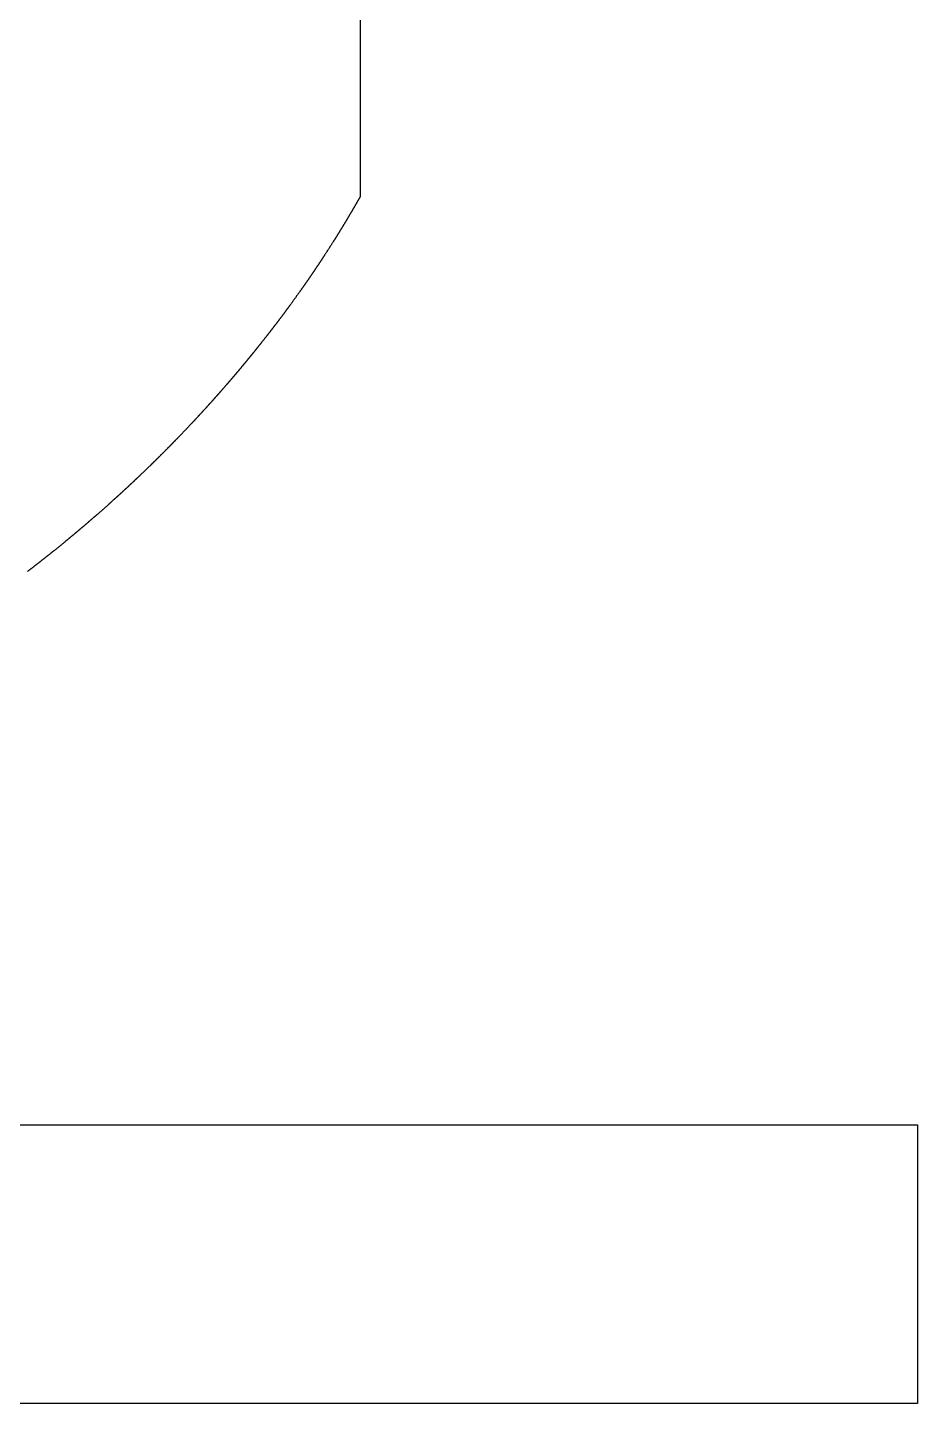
# Model space of a CAD drawing. Header units: millimetres. Extents: x 0 to 2438, y 0 to 1219.
# Drawn here: x 804.54 to 823.7, y 63.87 to 93.5 of the extents above; entities that cross this region are included whole.
import ezdxf

# ---------------------------------------------------------------- set-up
doc = ezdxf.new("R2010")
doc.units = ezdxf.units.MM
doc.layers.add('CUT', color=7, linetype='Continuous')

msp = doc.modelspace()

# ---------------------------------------------------------------- linework, layer by layer
at = {"layer": 'CUT'}
msp.add_lwpolyline([(811.7, 110.407), (811.7, 89.859), (811.697, 89.854), (811.694, 89.849), (811.691, 89.844), (811.688, 89.839), (811.686, 89.833), (811.683, 89.828), (811.68, 89.823), (811.677, 89.818), (811.674, 89.813), (811.671, 89.808), (811.668, 89.803), (811.665, 89.798), (811.662, 89.793), (811.66, 89.788), (811.657, 89.783), (811.654, 89.778), (811.651, 89.773), (811.648, 89.768), (811.645, 89.762), (811.642, 89.757), (811.639, 89.752), (811.636, 89.747), (811.633, 89.742), (811.63, 89.737), (811.628, 89.732), (811.625, 89.727), (811.622, 89.722), (811.619, 89.717), (811.616, 89.712), (811.613, 89.707), (811.61, 89.702), (811.607, 89.697), (811.604, 89.692), (811.601, 89.687), (811.598, 89.682), (811.595, 89.676), (811.593, 89.671), (811.59, 89.666), (811.587, 89.661), (811.584, 89.656), (811.581, 89.651), (811.578, 89.646), (811.575, 89.641), (811.572, 89.636), (811.569, 89.631), (811.566, 89.626), (811.563, 89.621), (811.56, 89.616), (811.557, 89.611), (811.554, 89.606), (811.551, 89.601), (811.548, 89.596), (811.546, 89.591), (811.543, 89.586), (811.54, 89.581), (811.537, 89.575), (811.534, 89.57), (811.531, 89.565), (811.528, 89.56), (811.525, 89.555), (811.522, 89.55), (811.519, 89.545), (811.516, 89.54), (811.513, 89.535), (811.51, 89.53), (811.507, 89.525), (811.504, 89.52), (811.501, 89.515), (811.498, 89.51), (811.495, 89.505), (811.492, 89.5), (811.489, 89.495), (811.486, 89.49), (811.483, 89.485), (811.48, 89.48), (811.477, 89.475), (811.474, 89.47), (811.471, 89.465), (811.468, 89.46), (811.466, 89.455), (811.463, 89.45), (811.46, 89.445), (811.457, 89.44), (811.454, 89.435), (811.451, 89.43), (811.448, 89.425), (811.445, 89.42), (811.442, 89.415), (811.439, 89.41), (811.436, 89.405), (811.433, 89.4), (811.43, 89.395), (811.427, 89.39), (811.424, 89.385), (811.421, 89.379), (811.418, 89.374), (811.415, 89.369), (811.412, 89.364), (811.409, 89.359), (811.406, 89.354), (811.403, 89.349), (811.4, 89.344), (811.397, 89.339), (811.394, 89.334), (811.391, 89.329), (811.388, 89.324), (811.385, 89.319), (811.382, 89.314), (811.379, 89.309), (811.376, 89.304), (811.373, 89.299), (811.369, 89.294), (811.366, 89.289), (811.363, 89.284), (811.36, 89.279), (811.357, 89.274), (811.354, 89.269), (811.351, 89.264), (811.348, 89.259), (811.345, 89.254), (811.342, 89.249), (811.339, 89.244), (811.336, 89.239), (811.333, 89.234), (811.33, 89.229), (811.327, 89.225), (811.324, 89.22), (811.321, 89.215), (811.318, 89.21), (811.315, 89.205), (811.312, 89.2), (811.309, 89.195), (811.306, 89.19), (811.303, 89.185), (811.3, 89.18), (811.297, 89.175), (811.294, 89.17), (811.291, 89.165), (811.287, 89.16), (811.284, 89.155), (811.281, 89.15), (811.278, 89.145), (811.275, 89.14), (811.272, 89.135), (811.269, 89.13), (811.266, 89.125), (811.263, 89.12), (811.26, 89.115), (811.257, 89.11), (811.254, 89.105), (811.251, 89.1), (811.248, 89.095), (811.245, 89.09), (811.242, 89.085), (811.238, 89.08), (811.235, 89.075), (811.232, 89.07), (811.229, 89.065), (811.226, 89.06), (811.223, 89.055), (811.22, 89.05), (811.217, 89.045), (811.214, 89.04), (811.211, 89.036), (811.208, 89.031), (811.205, 89.026), (811.202, 89.021), (811.198, 89.016), (811.195, 89.011), (811.192, 89.006), (811.189, 89.001), (811.186, 88.996), (811.183, 88.991), (811.18, 88.986), (811.177, 88.981), (811.174, 88.976), (811.171, 88.971), (811.167, 88.966), (811.164, 88.961), (811.161, 88.956), (811.158, 88.951), (811.155, 88.946), (811.152, 88.942), (811.149, 88.936), (811.146, 88.931), (811.142, 88.926), (811.139, 88.921), (811.136, 88.917), (811.134, 88.913), (811.131, 88.908), (811.128, 88.903), (811.124, 88.897), (811.119, 88.889), (811.113, 88.879), (811.106, 88.869), (811.099, 88.858), (811.093, 88.848), (811.087, 88.838), (811.081, 88.829), (811.074, 88.819), (811.068, 88.809), (811.062, 88.8), (811.056, 88.79), (811.05, 88.78), (811.043, 88.77), (811.037, 88.761), (811.031, 88.751), (811.025, 88.741), (811.019, 88.732), (811.012, 88.722), (811.006, 88.712), (811, 88.702), (810.993, 88.693), (810.987, 88.683), (810.981, 88.673), (810.975, 88.664), (810.969, 88.654), (810.962, 88.645), (810.956, 88.635), (810.95, 88.625), (810.943, 88.614), (810.936, 88.604), (810.93, 88.594), (810.924, 88.586), (810.92, 88.58), (810.917, 88.575), (810.915, 88.571), (810.912, 88.567), (810.909, 88.563), (810.906, 88.558), (810.903, 88.553), (810.899, 88.548), (810.896, 88.543), (810.893, 88.539), (810.89, 88.534), (810.887, 88.529), (810.884, 88.524), (810.881, 88.52), (810.878, 88.515), (810.874, 88.51), (810.871, 88.505), (810.868, 88.501), (810.865, 88.496), (810.862, 88.491), (810.859, 88.486), (810.856, 88.482), (810.852, 88.477), (810.849, 88.472), (810.846, 88.467), (810.843, 88.463), (810.84, 88.458), (810.837, 88.453), (810.834, 88.448), (810.83, 88.444), (810.827, 88.439), (810.824, 88.434), (810.821, 88.429), (810.818, 88.425), (810.815, 88.42), (810.811, 88.415), (810.808, 88.41), (810.805, 88.406), (810.802, 88.401), (810.799, 88.396), (810.796, 88.391), (810.793, 88.387), (810.789, 88.382), (810.786, 88.377), (810.783, 88.372), (810.78, 88.368), (810.777, 88.363), (810.774, 88.358), (810.77, 88.353), (810.767, 88.349), (810.764, 88.344), (810.761, 88.339), (810.758, 88.334), (810.754, 88.33), (810.751, 88.325), (810.748, 88.32), (810.745, 88.316), (810.742, 88.311), (810.739, 88.306), (810.735, 88.301), (810.732, 88.297), (810.729, 88.292), (810.726, 88.287), (810.723, 88.282), (810.719, 88.278), (810.716, 88.273), (810.713, 88.268), (810.71, 88.264), (810.707, 88.259), (810.703, 88.254), (810.7, 88.249), (810.697, 88.245), (810.694, 88.24), (810.691, 88.235), (810.688, 88.231), (810.684, 88.226), (810.681, 88.221), (810.678, 88.216), (810.675, 88.212), (810.671, 88.207), (810.668, 88.202), (810.665, 88.198), (810.662, 88.193), (810.659, 88.188), (810.655, 88.183), (810.652, 88.179), (810.649, 88.174), (810.646, 88.169), (810.643, 88.165), (810.639, 88.16), (810.636, 88.155), (810.633, 88.151), (810.63, 88.146), (810.627, 88.141), (810.623, 88.136), (810.62, 88.132), (810.617, 88.127), (810.614, 88.122), (810.61, 88.118), (810.607, 88.113), (810.604, 88.108), (810.601, 88.104), (810.597, 88.099), (810.594, 88.094), (810.591, 88.089), (810.588, 88.085), (810.585, 88.08), (810.581, 88.075), (810.578, 88.071), (810.575, 88.066), (810.572, 88.061), (810.568, 88.057), (810.565, 88.052), (810.562, 88.047), (810.559, 88.043), (810.555, 88.038), (810.552, 88.033), (810.549, 88.029), (810.546, 88.024), (810.542, 88.019), (810.539, 88.014), (810.536, 88.01), (810.533, 88.005), (810.529, 88), (810.526, 87.996), (810.523, 87.991), (810.52, 87.986), (810.516, 87.982), (810.513, 87.977), (810.51, 87.972), (810.507, 87.968), (810.503, 87.963), (810.5, 87.958), (810.497, 87.954), (810.494, 87.949), (810.49, 87.944), (810.487, 87.94), (810.484, 87.935), (810.48, 87.93), (810.477, 87.926), (810.474, 87.921), (810.471, 87.916), (810.467, 87.912), (810.464, 87.907), (810.461, 87.902), (810.458, 87.898), (810.454, 87.893), (810.451, 87.888), (810.448, 87.884), (810.444, 87.879), (810.441, 87.875), (810.438, 87.87), (810.434, 87.865), (810.431, 87.86), (810.428, 87.855), (810.425, 87.851), (810.422, 87.847), (810.419, 87.843), (810.416, 87.839), (810.412, 87.833), (810.406, 87.825), (810.399, 87.816), (810.392, 87.806), (810.385, 87.796), (810.379, 87.786), (810.372, 87.777), (810.366, 87.768), (810.359, 87.759), (810.353, 87.75), (810.346, 87.741), (810.34, 87.731), (810.333, 87.722), (810.326, 87.713), (810.32, 87.704), (810.313, 87.695), (810.307, 87.685), (810.3, 87.676), (810.293, 87.667), (810.287, 87.658), (810.28, 87.649), (810.274, 87.64), (810.267, 87.63), (810.26, 87.621), (810.254, 87.612), (810.247, 87.603), (810.241, 87.594), (810.234, 87.585), (810.227, 87.576), (810.22, 87.566), (810.213, 87.556), (810.206, 87.547), (810.201, 87.539), (810.196, 87.533), (810.193, 87.529), (810.19, 87.525), (810.187, 87.521), (810.184, 87.517), (810.181, 87.512), (810.178, 87.508), (810.174, 87.503), (810.171, 87.498), (810.167, 87.494), (810.164, 87.489), (810.161, 87.485), (810.158, 87.48), (810.154, 87.476), (810.151, 87.471), (810.148, 87.467), (810.144, 87.462), (810.141, 87.458), (810.138, 87.453), (810.134, 87.449), (810.131, 87.444), (810.128, 87.44), (810.124, 87.435), (810.121, 87.431), (810.118, 87.426), (810.114, 87.422), (810.111, 87.417), (810.108, 87.413), (810.104, 87.408), (810.101, 87.404), (810.098, 87.399), (810.094, 87.395), (810.091, 87.39), (810.088, 87.386), (810.084, 87.381), (810.081, 87.377), (810.078, 87.372), (810.074, 87.368), (810.071, 87.363), (810.068, 87.359), (810.064, 87.354), (810.061, 87.35), (810.058, 87.345), (810.054, 87.341), (810.051, 87.336), (810.048, 87.332), (810.044, 87.327), (810.041, 87.323), (810.038, 87.318), (810.034, 87.314), (810.031, 87.309), (810.028, 87.305), (810.024, 87.3), (810.021, 87.296), (810.017, 87.291), (810.014, 87.287), (810.011, 87.282), (810.007, 87.278), (810.004, 87.274), (810.001, 87.269), (809.997, 87.265), (809.994, 87.26), (809.991, 87.256), (809.987, 87.251), (809.984, 87.247), (809.98, 87.242), (809.977, 87.238), (809.974, 87.233), (809.97, 87.229), (809.967, 87.224), (809.964, 87.22), (809.96, 87.215), (809.957, 87.211), (809.953, 87.206), (809.95, 87.202), (809.947, 87.197), (809.943, 87.193), (809.94, 87.189), (809.937, 87.184), (809.933, 87.18), (809.93, 87.175), (809.926, 87.171), (809.923, 87.166), (809.92, 87.162), (809.916, 87.157), (809.913, 87.153), (809.91, 87.148), (809.906, 87.144), (809.903, 87.14), (809.899, 87.135), (809.896, 87.131), (809.893, 87.126), (809.889, 87.122), (809.886, 87.117), (809.882, 87.113), (809.879, 87.108), (809.876, 87.104), (809.872, 87.099), (809.869, 87.095), (809.865, 87.091), (809.862, 87.086), (809.859, 87.082), (809.855, 87.077), (809.852, 87.073), (809.848, 87.068), (809.845, 87.064), (809.842, 87.059), (809.838, 87.055), (809.835, 87.051), (809.831, 87.046), (809.828, 87.042), (809.825, 87.037), (809.821, 87.033), (809.818, 87.028), (809.814, 87.024), (809.811, 87.019), (809.807, 87.015), (809.804, 87.011), (809.801, 87.006), (809.797, 87.002), (809.794, 86.997), (809.79, 86.993), (809.787, 86.988), (809.784, 86.984), (809.78, 86.98), (809.777, 86.975), (809.773, 86.971), (809.77, 86.966), (809.766, 86.962), (809.763, 86.957), (809.76, 86.953), (809.756, 86.949), (809.753, 86.944), (809.749, 86.94), (809.746, 86.935), (809.742, 86.931), (809.739, 86.926), (809.736, 86.922), (809.732, 86.918), (809.729, 86.913), (809.725, 86.909), (809.722, 86.904), (809.718, 86.9), (809.715, 86.896), (809.711, 86.891), (809.708, 86.887), (809.705, 86.882), (809.701, 86.878), (809.698, 86.873), (809.694, 86.869), (809.691, 86.865), (809.687, 86.86), (809.684, 86.856), (809.68, 86.851), (809.677, 86.847), (809.674, 86.843), (809.67, 86.839), (809.667, 86.834), (809.664, 86.83), (809.66, 86.825), (809.655, 86.819), (809.65, 86.813), (809.644, 86.806), (809.639, 86.799), (809.634, 86.792), (809.629, 86.785), (809.623, 86.779), (809.618, 86.772), (809.613, 86.766), (809.608, 86.759), (809.603, 86.753), (809.598, 86.746), (809.592, 86.74), (809.587, 86.733), (809.582, 86.726), (809.577, 86.72), (809.572, 86.713), (809.566, 86.707), (809.561, 86.7), (809.556, 86.694), (809.551, 86.687), (809.545, 86.68), (809.54, 86.674), (809.535, 86.667), (809.53, 86.661), (809.525, 86.655), (809.52, 86.648), (809.514, 86.641), (809.508, 86.634), (809.503, 86.627), (809.497, 86.62), (809.493, 86.615), (809.49, 86.612), (809.489, 86.609), (809.487, 86.608), (809.486, 86.607), (809.485, 86.605), (809.483, 86.603), (809.481, 86.6), (809.479, 86.598), (809.478, 86.596), (809.476, 86.593), (809.474, 86.591), (809.472, 86.589), (809.471, 86.587), (809.469, 86.585), (809.467, 86.583), (809.466, 86.581), (809.464, 86.578), (809.462, 86.576), (809.46, 86.574), (809.459, 86.572), (809.457, 86.57), (809.455, 86.568), (809.453, 86.566), (809.452, 86.563), (809.45, 86.561), (809.448, 86.559), (809.446, 86.557), (809.445, 86.555), (809.443, 86.553), (809.441, 86.55), (809.439, 86.548), (809.438, 86.546), (809.436, 86.544), (809.434, 86.542), (809.432, 86.54), (809.431, 86.538), (809.429, 86.535), (809.427, 86.533), (809.426, 86.531), (809.424, 86.529), (809.422, 86.527), (809.42, 86.525), (809.419, 86.522), (809.417, 86.52), (809.415, 86.518), (809.413, 86.516), (809.412, 86.514), (809.41, 86.512), (809.408, 86.51), (809.406, 86.507), (809.405, 86.505), (809.403, 86.503), (809.401, 86.501), (809.399, 86.499), (809.398, 86.497), (809.396, 86.494), (809.394, 86.492), (809.392, 86.49), (809.391, 86.488), (809.389, 86.486), (809.387, 86.484), (809.385, 86.482), (809.384, 86.479), (809.382, 86.477), (809.38, 86.475), (809.378, 86.473), (809.377, 86.471), (809.375, 86.469), (809.373, 86.466), (809.371, 86.464), (809.37, 86.462), (809.368, 86.46), (809.366, 86.458), (809.364, 86.456), (809.363, 86.454), (809.361, 86.451), (809.359, 86.449), (809.357, 86.447), (809.356, 86.445), (809.354, 86.443), (809.352, 86.441), (809.35, 86.439), (809.349, 86.436), (809.347, 86.434), (809.345, 86.432), (809.343, 86.43), (809.342, 86.428), (809.34, 86.426), (809.338, 86.424), (809.336, 86.421), (809.335, 86.419), (809.333, 86.417), (809.331, 86.415), (809.329, 86.413), (809.328, 86.411), (809.326, 86.409), (809.324, 86.406), (809.322, 86.404), (809.321, 86.402), (809.319, 86.4), (809.317, 86.398), (809.315, 86.396), (809.314, 86.394), (809.312, 86.391), (809.31, 86.389), (809.308, 86.387), (809.307, 86.385), (809.305, 86.383), (809.303, 86.381), (809.301, 86.379), (809.3, 86.376), (809.298, 86.374), (809.296, 86.372), (809.294, 86.37), (809.293, 86.368), (809.291, 86.366), (809.289, 86.364), (809.287, 86.361), (809.285, 86.359), (809.284, 86.357), (809.282, 86.355), (809.28, 86.353), (809.278, 86.351), (809.277, 86.349), (809.275, 86.346), (809.273, 86.344), (809.271, 86.342), (809.27, 86.34), (809.268, 86.338), (809.266, 86.336), (809.264, 86.334), (809.263, 86.331), (809.261, 86.329), (809.259, 86.327), (809.257, 86.325), (809.256, 86.323), (809.254, 86.321), (809.252, 86.319), (809.25, 86.316), (809.248, 86.314), (809.247, 86.312), (809.245, 86.31), (809.243, 86.308), (809.241, 86.306), (809.24, 86.304), (809.238, 86.302), (809.236, 86.299), (809.234, 86.297), (809.233, 86.295), (809.231, 86.293), (809.229, 86.291), (809.227, 86.289), (809.225, 86.287), (809.224, 86.284), (809.222, 86.282), (809.22, 86.28), (809.219, 86.278), (809.217, 86.277), (809.215, 86.274), (809.213, 86.272), (809.21, 86.268), (809.207, 86.264), (809.203, 86.259), (809.199, 86.255), (809.195, 86.25), (809.192, 86.246), (809.188, 86.242), (809.185, 86.238), (809.181, 86.233), (809.178, 86.229), (809.174, 86.225), (809.171, 86.22), (809.167, 86.216), (809.164, 86.212), (809.16, 86.208), (809.156, 86.203), (809.153, 86.199), (809.149, 86.195), (809.146, 86.191), (809.142, 86.186), (809.139, 86.182), (809.135, 86.178), (809.131, 86.174), (809.128, 86.169), (809.124, 86.165), (809.121, 86.161), (809.117, 86.157), (809.114, 86.152), (809.11, 86.148), (809.106, 86.143), (809.102, 86.139), (809.099, 86.135), (809.097, 86.133), (809.095, 86.131), (809.094, 86.129), (809.092, 86.127), (809.091, 86.125), (809.089, 86.123), (809.087, 86.121), (809.085, 86.118), (809.083, 86.116), (809.082, 86.114), (809.08, 86.112), (809.078, 86.11), (809.076, 86.108), (809.074, 86.106), (809.073, 86.104), (809.071, 86.101), (809.069, 86.099), (809.067, 86.097), (809.066, 86.095), (809.064, 86.093), (809.062, 86.091), (809.06, 86.089), (809.058, 86.087), (809.057, 86.085), (809.055, 86.082), (809.053, 86.08), (809.051, 86.078), (809.049, 86.076), (809.048, 86.074), (809.046, 86.072), (809.044, 86.07), (809.042, 86.068), (809.04, 86.065), (809.039, 86.063), (809.037, 86.061), (809.035, 86.059), (809.033, 86.057), (809.032, 86.055), (809.03, 86.053), (809.028, 86.051), (809.026, 86.049), (809.024, 86.046), (809.023, 86.044), (809.021, 86.042), (809.019, 86.04), (809.017, 86.038), (809.015, 86.036), (809.014, 86.034), (809.012, 86.032), (809.01, 86.029), (809.008, 86.027), (809.006, 86.025), (809.005, 86.023), (809.003, 86.021), (809.001, 86.019), (808.999, 86.017), (808.997, 86.015), (808.996, 86.013), (808.994, 86.01), (808.992, 86.008), (808.99, 86.006), (808.988, 86.004), (808.987, 86.002), (808.985, 86), (808.983, 85.998), (808.981, 85.996), (808.979, 85.994), (808.978, 85.991), (808.976, 85.989), (808.974, 85.987), (808.972, 85.985), (808.97, 85.983), (808.969, 85.981), (808.967, 85.979), (808.965, 85.977), (808.963, 85.975), (808.961, 85.972), (808.96, 85.97), (808.958, 85.968), (808.956, 85.966), (808.954, 85.964), (808.952, 85.962), (808.951, 85.96), (808.949, 85.958), (808.947, 85.956), (808.945, 85.953), (808.943, 85.951), (808.942, 85.949), (808.94, 85.947), (808.938, 85.945), (808.936, 85.943), (808.934, 85.941), (808.933, 85.939), (808.931, 85.937), (808.929, 85.934), (808.927, 85.932), (808.925, 85.93), (808.924, 85.928), (808.922, 85.926), (808.92, 85.924), (808.918, 85.922), (808.916, 85.92), (808.915, 85.918), (808.913, 85.916), (808.911, 85.913), (808.909, 85.911), (808.907, 85.909), (808.906, 85.907), (808.904, 85.905), (808.902, 85.903), (808.9, 85.901), (808.898, 85.899), (808.897, 85.897), (808.895, 85.894), (808.893, 85.892), (808.891, 85.89), (808.889, 85.888), (808.887, 85.886), (808.886, 85.884), (808.884, 85.882), (808.882, 85.88), (808.88, 85.878), (808.878, 85.876), (808.877, 85.873), (808.875, 85.871), (808.873, 85.869), (808.871, 85.867), (808.869, 85.865), (808.868, 85.863), (808.866, 85.861), (808.864, 85.859), (808.862, 85.857), (808.86, 85.855), (808.858, 85.852), (808.857, 85.85), (808.855, 85.848), (808.853, 85.846), (808.851, 85.844), (808.849, 85.842), (808.848, 85.84), (808.846, 85.838), (808.844, 85.836), (808.842, 85.834), (808.84, 85.831), (808.839, 85.829), (808.837, 85.827), (808.835, 85.825), (808.833, 85.823), (808.831, 85.821), (808.83, 85.819), (808.828, 85.817), (808.826, 85.815), (808.824, 85.812), (808.822, 85.81), (808.82, 85.808), (808.819, 85.806), (808.817, 85.805), (808.816, 85.803), (808.814, 85.801), (808.811, 85.798), (808.807, 85.793), (808.802, 85.787), (808.796, 85.78), (808.79, 85.773), (808.784, 85.766), (808.778, 85.76), (808.773, 85.754), (808.768, 85.748), (808.762, 85.742), (808.757, 85.735), (808.751, 85.729), (808.746, 85.723), (808.74, 85.717), (808.735, 85.71), (808.73, 85.704), (808.724, 85.698), (808.719, 85.692), (808.713, 85.686), (808.708, 85.679), (808.702, 85.673), (808.697, 85.667), (808.691, 85.661), (808.686, 85.654), (808.68, 85.648), (808.675, 85.642), (808.67, 85.636), (808.664, 85.63), (808.658, 85.623), (808.653, 85.617), (808.647, 85.61), (808.641, 85.604), (808.637, 85.598), (808.632, 85.594), (808.629, 85.589), (808.625, 85.586), (808.622, 85.582), (808.618, 85.578), (808.615, 85.574), (808.611, 85.57), (808.607, 85.565), (808.604, 85.561), (808.6, 85.557), (808.596, 85.553), (808.593, 85.549), (808.589, 85.545), (808.585, 85.541), (808.582, 85.537), (808.578, 85.532), (808.574, 85.528), (808.571, 85.524), (808.567, 85.52), (808.563, 85.516), (808.56, 85.512), (808.556, 85.508), (808.552, 85.504), (808.549, 85.499), (808.545, 85.495), (808.541, 85.491), (808.538, 85.487), (808.534, 85.483), (808.53, 85.479), (808.527, 85.475), (808.523, 85.471), (808.519, 85.467), (808.516, 85.462), (808.512, 85.458), (808.508, 85.454), (808.504, 85.45), (808.501, 85.446), (808.497, 85.442), (808.493, 85.438), (808.49, 85.434), (808.486, 85.43), (808.482, 85.426), (808.479, 85.421), (808.475, 85.417), (808.471, 85.413), (808.468, 85.409), (808.464, 85.405), (808.46, 85.401), (808.457, 85.397), (808.453, 85.393), (808.449, 85.389), (808.445, 85.385), (808.442, 85.38), (808.438, 85.376), (808.434, 85.372), (808.431, 85.368), (808.427, 85.364), (808.423, 85.36), (808.42, 85.356), (808.416, 85.352), (808.412, 85.348), (808.408, 85.344), (808.405, 85.34), (808.401, 85.335), (808.397, 85.331), (808.394, 85.327), (808.39, 85.323), (808.386, 85.319), (808.383, 85.315), (808.379, 85.311), (808.375, 85.307), (808.371, 85.303), (808.368, 85.299), (808.364, 85.295), (808.36, 85.291), (808.357, 85.286), (808.353, 85.282), (808.349, 85.278), (808.345, 85.274), (808.342, 85.27), (808.338, 85.266), (808.334, 85.262), (808.331, 85.258), (808.327, 85.254), (808.323, 85.25), (808.319, 85.246), (808.316, 85.242), (808.312, 85.238), (808.308, 85.234), (808.304, 85.229), (808.301, 85.225), (808.297, 85.221), (808.293, 85.217), (808.29, 85.213), (808.286, 85.209), (808.282, 85.205), (808.278, 85.201), (808.275, 85.197), (808.271, 85.193), (808.267, 85.189), (808.263, 85.185), (808.26, 85.181), (808.256, 85.177), (808.252, 85.173), (808.248, 85.169), (808.245, 85.165), (808.241, 85.16), (808.237, 85.156), (808.234, 85.152), (808.23, 85.148), (808.226, 85.144), (808.222, 85.14), (808.219, 85.136), (808.215, 85.132), (808.211, 85.128), (808.207, 85.124), (808.204, 85.12), (808.2, 85.116), (808.196, 85.112), (808.192, 85.108), (808.189, 85.104), (808.185, 85.1), (808.181, 85.096), (808.177, 85.092), (808.174, 85.088), (808.17, 85.084), (808.166, 85.08), (808.162, 85.076), (808.159, 85.071), (808.155, 85.067), (808.151, 85.063), (808.147, 85.059), (808.143, 85.055), (808.14, 85.051), (808.136, 85.047), (808.132, 85.043), (808.128, 85.039), (808.125, 85.035), (808.121, 85.031), (808.117, 85.027), (808.113, 85.023), (808.11, 85.019), (808.106, 85.015), (808.102, 85.011), (808.098, 85.007), (808.095, 85.003), (808.091, 84.999), (808.087, 84.995), (808.083, 84.991), (808.08, 84.987), (808.076, 84.983), (808.072, 84.979), (808.068, 84.975), (808.064, 84.97), (808.06, 84.966), (808.057, 84.963), (808.054, 84.959), (808.05, 84.956), (808.047, 84.952), (808.042, 84.947), (808.035, 84.94), (808.028, 84.932), (808.02, 84.923), (808.012, 84.915), (808.004, 84.906), (807.996, 84.898), (807.989, 84.891), (807.981, 84.883), (807.974, 84.875), (807.966, 84.867), (807.959, 84.859), (807.951, 84.851), (807.944, 84.843), (807.936, 84.835), (807.928, 84.827), (807.921, 84.819), (807.913, 84.811), (807.906, 84.803), (807.898, 84.795), (807.891, 84.787), (807.883, 84.779), (807.875, 84.771), (807.868, 84.764), (807.86, 84.756), (807.853, 84.748), (807.845, 84.74), (807.838, 84.732), (807.83, 84.724), (807.822, 84.716), (807.813, 84.707), (807.806, 84.699), (807.799, 84.692), (807.794, 84.687), (807.791, 84.683), (807.787, 84.68), (807.784, 84.677), (807.781, 84.673), (807.777, 84.669), (807.773, 84.665), (807.769, 84.661), (807.765, 84.657), (807.761, 84.653), (807.758, 84.649), (807.754, 84.645), (807.75, 84.641), (807.746, 84.638), (807.742, 84.634), (807.739, 84.63), (807.735, 84.626), (807.731, 84.622), (807.727, 84.618), (807.723, 84.614), (807.72, 84.61), (807.716, 84.606), (807.712, 84.602), (807.708, 84.598), (807.704, 84.594), (807.7, 84.591), (807.697, 84.587), (807.693, 84.583), (807.689, 84.579), (807.685, 84.575), (807.681, 84.571), (807.678, 84.567), (807.674, 84.563), (807.67, 84.559), (807.666, 84.555), (807.662, 84.552), (807.658, 84.548), (807.655, 84.544), (807.651, 84.54), (807.647, 84.536), (807.643, 84.532), (807.639, 84.528), (807.636, 84.524), (807.632, 84.52), (807.628, 84.516), (807.624, 84.513), (807.62, 84.509), (807.616, 84.505), (807.613, 84.501), (807.609, 84.497), (807.605, 84.493), (807.601, 84.489), (807.597, 84.485), (807.593, 84.481), (807.59, 84.477), (807.586, 84.474), (807.582, 84.47), (807.578, 84.466), (807.574, 84.462), (807.57, 84.458), (807.567, 84.454), (807.563, 84.45), (807.559, 84.446), (807.555, 84.443), (807.551, 84.439), (807.547, 84.435), (807.543, 84.431), (807.54, 84.427), (807.536, 84.423), (807.532, 84.419), (807.528, 84.415), (807.524, 84.411), (807.52, 84.408), (807.517, 84.404), (807.513, 84.4), (807.509, 84.396), (807.505, 84.392), (807.501, 84.388), (807.497, 84.384), (807.493, 84.381), (807.49, 84.377), (807.486, 84.373), (807.482, 84.369), (807.478, 84.365), (807.474, 84.361), (807.47, 84.357), (807.466, 84.353), (807.463, 84.35), (807.459, 84.346), (807.455, 84.342), (807.451, 84.338), (807.447, 84.334), (807.443, 84.33), (807.439, 84.326), (807.436, 84.323), (807.432, 84.319), (807.428, 84.315), (807.424, 84.311), (807.42, 84.307), (807.416, 84.303), (807.412, 84.299), (807.409, 84.296), (807.405, 84.292), (807.401, 84.288), (807.397, 84.284), (807.393, 84.28), (807.389, 84.276), (807.385, 84.272), (807.381, 84.269), (807.378, 84.265), (807.374, 84.261), (807.37, 84.257), (807.366, 84.253), (807.362, 84.249), (807.358, 84.245), (807.354, 84.242), (807.35, 84.238), (807.347, 84.234), (807.343, 84.23), (807.339, 84.226), (807.335, 84.222), (807.331, 84.219), (807.327, 84.215), (807.323, 84.211), (807.319, 84.207), (807.315, 84.203), (807.312, 84.199), (807.308, 84.196), (807.304, 84.192), (807.3, 84.188), (807.296, 84.184), (807.292, 84.18), (807.288, 84.176), (807.284, 84.173), (807.28, 84.169), (807.277, 84.165), (807.273, 84.161), (807.269, 84.157), (807.265, 84.153), (807.261, 84.15), (807.257, 84.146), (807.253, 84.142), (807.249, 84.138), (807.245, 84.134), (807.241, 84.13), (807.238, 84.127), (807.234, 84.123), (807.23, 84.119), (807.226, 84.115), (807.222, 84.111), (807.218, 84.108), (807.214, 84.104), (807.21, 84.1), (807.206, 84.096), (807.202, 84.092), (807.199, 84.088), (807.195, 84.085), (807.192, 84.082), (807.188, 84.078), (807.183, 84.073), (807.176, 84.067), (807.169, 84.059), (807.16, 84.051), (807.152, 84.043), (807.144, 84.035), (807.136, 84.027), (807.128, 84.02), (807.12, 84.013), (807.113, 84.005), (807.105, 83.997), (807.097, 83.99), (807.089, 83.982), (807.081, 83.975), (807.073, 83.967), (807.066, 83.96), (807.058, 83.952), (807.05, 83.944), (807.042, 83.937), (807.034, 83.929), (807.026, 83.922), (807.018, 83.914), (807.011, 83.907), (807.003, 83.899), (806.995, 83.892), (806.987, 83.884), (806.979, 83.877), (806.972, 83.869), (806.963, 83.862), (806.955, 83.853), (806.946, 83.845), (806.939, 83.838), (806.932, 83.832), (806.927, 83.827), (806.923, 83.823), (806.919, 83.82), (806.916, 83.817), (806.912, 83.813), (806.909, 83.809), (806.904, 83.806), (806.9, 83.802), (806.896, 83.798), (806.892, 83.794), (806.888, 83.79), (806.885, 83.787), (806.881, 83.783), (806.877, 83.779), (806.873, 83.776), (806.869, 83.772), (806.865, 83.768), (806.861, 83.764), (806.857, 83.761), (806.853, 83.757), (806.849, 83.753), (806.845, 83.749), (806.841, 83.746), (806.837, 83.742), (806.833, 83.738), (806.829, 83.735), (806.825, 83.731), (806.821, 83.727), (806.817, 83.723), (806.813, 83.72), (806.81, 83.716), (806.806, 83.712), (806.802, 83.709), (806.798, 83.705), (806.794, 83.701), (806.79, 83.697), (806.786, 83.694), (806.782, 83.69), (806.778, 83.686), (806.774, 83.683), (806.77, 83.679), (806.766, 83.675), (806.762, 83.671), (806.758, 83.668), (806.754, 83.664), (806.75, 83.66), (806.746, 83.657), (806.742, 83.653), (806.738, 83.649), (806.734, 83.645), (806.73, 83.642), (806.726, 83.638), (806.722, 83.634), (806.718, 83.631), (806.714, 83.627), (806.71, 83.623), (806.706, 83.62), (806.702, 83.616), (806.698, 83.612), (806.695, 83.608), (806.691, 83.605), (806.687, 83.601), (806.683, 83.597), (806.679, 83.594), (806.675, 83.59), (806.671, 83.586), (806.667, 83.583), (806.663, 83.579), (806.659, 83.575), (806.655, 83.571), (806.651, 83.568), (806.647, 83.564), (806.643, 83.56), (806.639, 83.557), (806.635, 83.553), (806.631, 83.549), (806.627, 83.546), (806.623, 83.542), (806.619, 83.538), (806.615, 83.535), (806.611, 83.531), (806.607, 83.527), (806.603, 83.524), (806.599, 83.52), (806.595, 83.516), (806.591, 83.513), (806.587, 83.509), (806.583, 83.505), (806.579, 83.502), (806.575, 83.498), (806.571, 83.494), (806.567, 83.49), (806.563, 83.487), (806.559, 83.483), (806.555, 83.479), (806.551, 83.476), (806.547, 83.472), (806.543, 83.468), (806.539, 83.465), (806.535, 83.461), (806.531, 83.457), (806.527, 83.454), (806.523, 83.45), (806.519, 83.446), (806.515, 83.443), (806.511, 83.439), (806.507, 83.435), (806.503, 83.432), (806.499, 83.428), (806.495, 83.424), (806.491, 83.421), (806.487, 83.417), (806.483, 83.414), (806.479, 83.41), (806.475, 83.406), (806.471, 83.403), (806.467, 83.399), (806.463, 83.395), (806.459, 83.392), (806.455, 83.388), (806.451, 83.384), (806.447, 83.381), (806.443, 83.377), (806.439, 83.373), (806.435, 83.37), (806.431, 83.366), (806.427, 83.362), (806.423, 83.359), (806.419, 83.355), (806.414, 83.351), (806.41, 83.348), (806.406, 83.344), (806.402, 83.341), (806.398, 83.337), (806.394, 83.333), (806.39, 83.33), (806.386, 83.326), (806.382, 83.322), (806.378, 83.319), (806.374, 83.315), (806.37, 83.311), (806.366, 83.308), (806.362, 83.304), (806.358, 83.301), (806.354, 83.297), (806.35, 83.293), (806.346, 83.29), (806.342, 83.286), (806.338, 83.282), (806.334, 83.279), (806.33, 83.275), (806.326, 83.271), (806.322, 83.268), (806.317, 83.264), (806.313, 83.26), (806.31, 83.257), (806.306, 83.254), (806.303, 83.251), (806.299, 83.247), (806.293, 83.242), (806.287, 83.236), (806.279, 83.229), (806.27, 83.221), (806.261, 83.214), (806.253, 83.206), (806.245, 83.199), (806.237, 83.192), (806.229, 83.185), (806.221, 83.178), (806.213, 83.17), (806.205, 83.163), (806.196, 83.156), (806.188, 83.149), (806.18, 83.142), (806.172, 83.134), (806.164, 83.127), (806.156, 83.12), (806.148, 83.113), (806.14, 83.106), (806.132, 83.099), (806.123, 83.091), (806.115, 83.084), (806.107, 83.077), (806.099, 83.07), (806.091, 83.063), (806.083, 83.056), (806.075, 83.049), (806.066, 83.041), (806.058, 83.034), (806.049, 83.026), (806.041, 83.019), (806.034, 83.013), (806.029, 83.008), (806.024, 83.005), (806.021, 83.001), (806.018, 82.999), (806.014, 82.995), (806.01, 82.992), (806.006, 82.988), (806.001, 82.984), (805.997, 82.981), (805.993, 82.977), (805.989, 82.974), (805.985, 82.97), (805.981, 82.967), (805.977, 82.963), (805.973, 82.96), (805.969, 82.956), (805.965, 82.952), (805.961, 82.949), (805.956, 82.945), (805.952, 82.942), (805.948, 82.938), (805.944, 82.935), (805.94, 82.931), (805.936, 82.928), (805.932, 82.924), (805.928, 82.921), (805.924, 82.917), (805.92, 82.913), (805.916, 82.91), (805.912, 82.906), (805.907, 82.903), (805.903, 82.899), (805.899, 82.896), (805.895, 82.892), (805.891, 82.889), (805.887, 82.885), (805.883, 82.882), (805.879, 82.878), (805.875, 82.875), (805.871, 82.871), (805.867, 82.868), (805.862, 82.864), (805.858, 82.861), (805.854, 82.857), (805.85, 82.853), (805.846, 82.85), (805.842, 82.846), (805.838, 82.843), (805.834, 82.839), (805.83, 82.836), (805.826, 82.832), (805.821, 82.829), (805.817, 82.825), (805.813, 82.822), (805.809, 82.818), (805.805, 82.815), (805.801, 82.811), (805.797, 82.808), (805.793, 82.804), (805.789, 82.801), (805.785, 82.797), (805.78, 82.794), (805.776, 82.79), (805.772, 82.787), (805.768, 82.783), (805.764, 82.78), (805.76, 82.776), (805.756, 82.773), (805.752, 82.769), (805.748, 82.766), (805.743, 82.762), (805.739, 82.759), (805.735, 82.755), (805.731, 82.752), (805.727, 82.748), (805.723, 82.745), (805.719, 82.741), (805.715, 82.738), (805.711, 82.734), (805.706, 82.731), (805.702, 82.727), (805.698, 82.724), (805.694, 82.72), (805.69, 82.717), (805.686, 82.713), (805.682, 82.71), (805.678, 82.706), (805.673, 82.703), (805.669, 82.699), (805.665, 82.696), (805.661, 82.692), (805.657, 82.689), (805.653, 82.685), (805.649, 82.682), (805.645, 82.678), (805.64, 82.675), (805.636, 82.671), (805.632, 82.668), (805.628, 82.664), (805.624, 82.661), (805.62, 82.657), (805.616, 82.654), (805.611, 82.65), (805.607, 82.647), (805.603, 82.644), (805.599, 82.64), (805.595, 82.637), (805.591, 82.633), (805.587, 82.63), (805.583, 82.626), (805.578, 82.623), (805.574, 82.619), (805.57, 82.616), (805.566, 82.612), (805.562, 82.609), (805.558, 82.605), (805.554, 82.602), (805.549, 82.598), (805.545, 82.595), (805.541, 82.591), (805.537, 82.588), (805.533, 82.585), (805.529, 82.581), (805.525, 82.578), (805.52, 82.574), (805.516, 82.571), (805.512, 82.567), (805.508, 82.564), (805.504, 82.56), (805.5, 82.557), (805.495, 82.553), (805.491, 82.55), (805.487, 82.546), (805.483, 82.543), (805.479, 82.54), (805.475, 82.536), (805.471, 82.533), (805.466, 82.529), (805.462, 82.526), (805.458, 82.522), (805.454, 82.519), (805.45, 82.515), (805.446, 82.512), (805.441, 82.508), (805.437, 82.505), (805.433, 82.502), (805.429, 82.498), (805.425, 82.495), (805.421, 82.491), (805.417, 82.488), (805.412, 82.484), (805.408, 82.481), (805.404, 82.477), (805.399, 82.474), (805.395, 82.47), (805.392, 82.467), (805.388, 82.464), (805.385, 82.462), (805.38, 82.458), (805.375, 82.453), (805.367, 82.447), (805.359, 82.44), (805.349, 82.432), (805.339, 82.424), (805.33, 82.417), (805.321, 82.41), (805.313, 82.402), (805.304, 82.395), (805.295, 82.388), (805.287, 82.381), (805.278, 82.374), (805.269, 82.366), (805.26, 82.359), (805.251, 82.352), (805.242, 82.345), (805.233, 82.338), (805.224, 82.33), (805.216, 82.323), (805.207, 82.316), (805.198, 82.309), (805.189, 82.301), (805.18, 82.294), (805.171, 82.287), (805.162, 82.28), (805.153, 82.273), (805.145, 82.266), (805.136, 82.259), (805.127, 82.251), (805.117, 82.243), (805.107, 82.236), (805.099, 82.229), (805.091, 82.223), (805.085, 82.218), (805.08, 82.214), (805.076, 82.211), (805.072, 82.207), (805.068, 82.204), (805.063, 82.2), (805.058, 82.196), (805.053, 82.192), (805.048, 82.188), (805.044, 82.185), (805.039, 82.181), (805.034, 82.177), (805.03, 82.173), (805.025, 82.17), (805.02, 82.166), (805.016, 82.162), (805.011, 82.158), (805.006, 82.155), (805.001, 82.151), (804.997, 82.147), (804.992, 82.143), (804.987, 82.14), (804.983, 82.136), (804.978, 82.132), (804.973, 82.128), (804.968, 82.125), (804.964, 82.121), (804.959, 82.117), (804.954, 82.113), (804.949, 82.11), (804.945, 82.106), (804.94, 82.102), (804.935, 82.098), (804.931, 82.095), (804.926, 82.091), (804.921, 82.087), (804.916, 82.083), (804.912, 82.08), (804.907, 82.076), (804.902, 82.072), (804.897, 82.068), (804.893, 82.065), (804.888, 82.061), (804.883, 82.057), (804.878, 82.053), (804.874, 82.05), (804.869, 82.046), (804.864, 82.042), (804.86, 82.038), (804.855, 82.035), (804.85, 82.031), (804.845, 82.027), (804.841, 82.024), (804.836, 82.02), (804.831, 82.016), (804.826, 82.012), (804.822, 82.009), (804.817, 82.005), (804.812, 82.001), (804.807, 81.997), (804.803, 81.994), (804.798, 81.99), (804.793, 81.986), (804.788, 81.983), (804.784, 81.979), (804.779, 81.975), (804.774, 81.971), (804.769, 81.968), (804.765, 81.964), (804.76, 81.96), (804.755, 81.957), (804.75, 81.953), (804.746, 81.949), (804.741, 81.945), (804.736, 81.942), (804.731, 81.938), (804.726, 81.934), (804.722, 81.931), (804.717, 81.927), (804.712, 81.923), (804.707, 81.92), (804.703, 81.916), (804.698, 81.912), (804.693, 81.908), (804.688, 81.905), (804.684, 81.901), (804.679, 81.897), (804.674, 81.894), (804.669, 81.89), (804.665, 81.886), (804.66, 81.883), (804.655, 81.879), (804.65, 81.875), (804.645, 81.872), (804.641, 81.868), (804.636, 81.864), (804.631, 81.86), (804.626, 81.857), (804.622, 81.853), (804.617, 81.849), (804.612, 81.846), (804.607, 81.842), (804.602, 81.838), (804.598, 81.835), (804.593, 81.831), (804.588, 81.827), (804.583, 81.824), (804.578, 81.82), (804.574, 81.816), (804.569, 81.813), (804.564, 81.809), (804.559, 81.805), (804.555, 81.802), (804.55, 81.798), (804.545, 81.794), (804.54, 81.791), (804.535, 81.787)], dxfattribs=at)
msp.add_lwpolyline([(763.7, 63.874), (763.7, 69.874), (823.7, 69.874), (823.7, 63.874)], close=True, dxfattribs=at)

doc.saveas('drawing.dxf')
